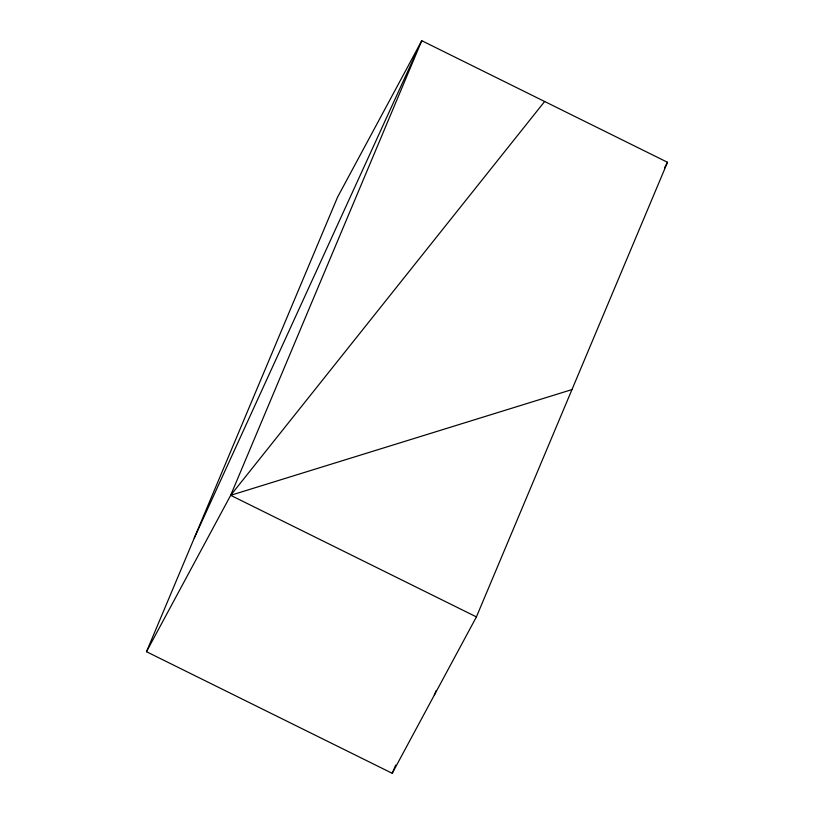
<?xml version="1.0" encoding="UTF-8"?>
<svg xmlns="http://www.w3.org/2000/svg" width="814" height="814" viewBox="0 0 814 814"><rect width="100%" height="100%" fill="white"/><g stroke="black" fill="none" stroke-linecap="round" stroke-linejoin="round"><path stroke-width="1.22" d="M146.489 651.709L337.586 197.1L421.764 40.7L667.511 162.291L476.414 616.9L392.236 773.3L146.489 651.709L230.667 495.309L421.764 40.7L194.271 538.054M392.236 773.3L395.685 765.099M434.32 695.095L436.294 690.414M664.499 167.877L667.511 162.291M476.414 616.9L230.667 495.309L544.637 101.496M230.667 495.309L571.957 389.591"/></g></svg>
